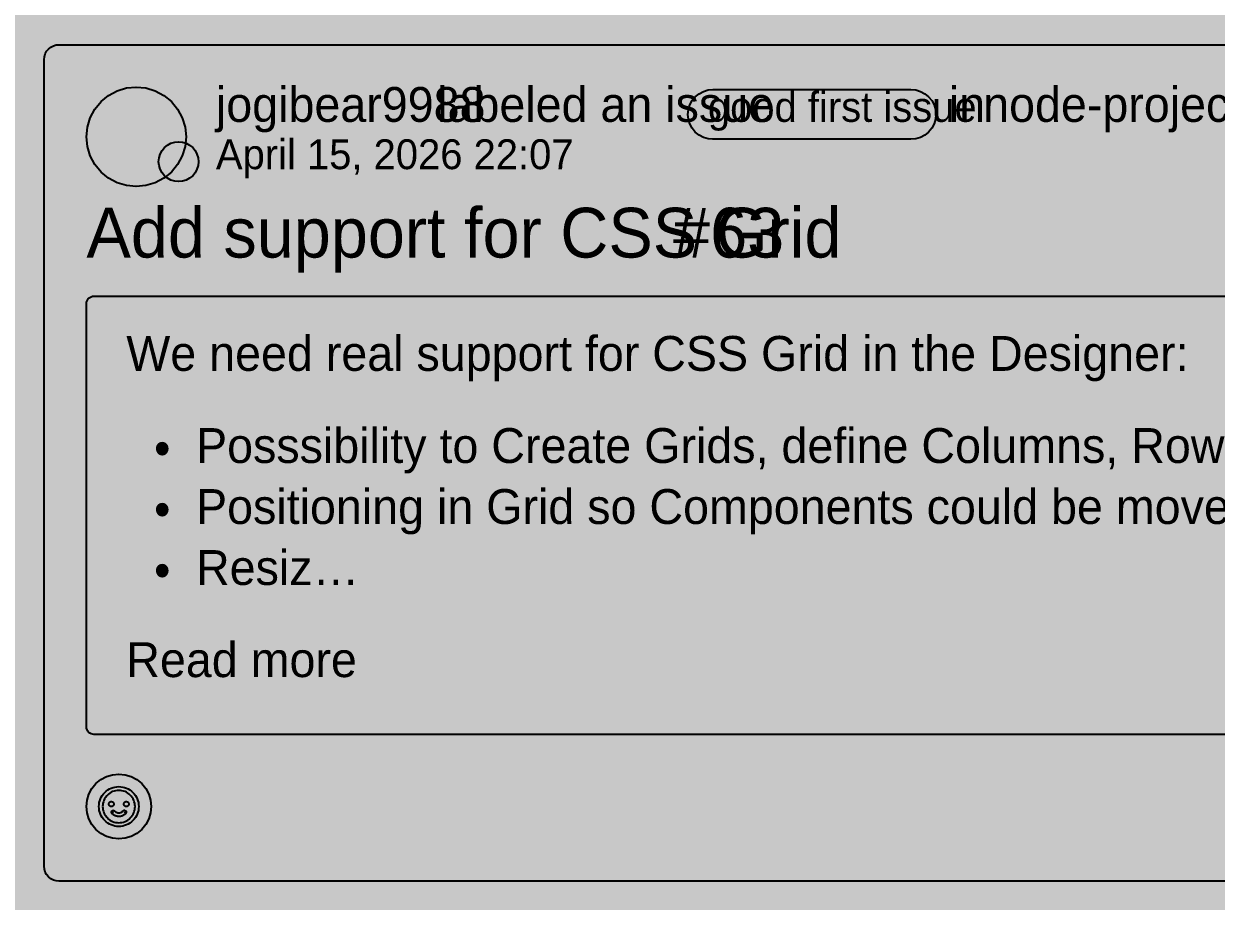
# Model space of a CAD drawing. Extents: x 0 to 2255, y 0 to 8703.
# Drawn here: x 335.9 to 814.7, y 3362.2 to 3714.6 of the extents above; entities that cross this region are included whole.
import ezdxf

# ---------------------------------------------------------------- set-up
doc = ezdxf.new("R2010")
doc.units = 0

msp = doc.modelspace()

# ---------------------------------------------------------------- hatches: boundary and pattern name
at = {"true_color": 0x0d1117}
for points in [[(0, 8703), (1280, 8703), (1280, 0.44), (0, 0.44)], [(0, 8639), (1280, 8639), (1280, 0.44), (0, 0.44)], [(350, 3706.23), (998.03, 3706.23), (998.03, 3706.23), (999.2, 3706.12), (1000.33, 3705.78), (1001.36, 3705.22), (1002.27, 3704.48), (1003.02, 3703.57), (1003.57, 3702.53), (1003.92, 3701.4), (1004.03, 3700.23), (1004.03, 3376.23), (1004.03, 3376.23), (1003.92, 3375.06), (1003.57, 3373.94), (1003.02, 3372.9), (1002.27, 3371.99), (1001.36, 3371.25), (1000.33, 3370.69), (999.2, 3370.35), (998.03, 3370.23), (350, 3370.23), (350, 3370.23), (348.83, 3370.35), (347.7, 3370.69), (346.67, 3371.25), (345.76, 3371.99), (345.01, 3372.9), (344.46, 3373.94), (344.12, 3375.06), (344, 3376.23), (344, 3700.23), (344, 3700.23), (344.12, 3701.4), (344.46, 3702.53), (345.01, 3703.57), (345.76, 3704.48), (346.67, 3705.22), (347.7, 3705.78), (348.83, 3706.12), (350, 3706.23)], [(398, 3667.23), (398, 3667.23), (398, 3667.23), (399.56, 3667.08), (401.06, 3666.63), (402.44, 3665.89), (403.66, 3664.89), (404.65, 3663.68), (405.39, 3662.3), (405.85, 3660.8), (406, 3659.23), (406, 3659.23), (406, 3659.23), (405.85, 3657.67), (405.39, 3656.17), (404.65, 3654.79), (403.66, 3653.58), (402.44, 3652.58), (401.06, 3651.84), (399.56, 3651.39), (398, 3651.23), (398, 3651.23), (398, 3651.23), (396.44, 3651.39), (394.94, 3651.84), (393.56, 3652.58), (392.34, 3653.58), (391.35, 3654.79), (390.61, 3656.17), (390.15, 3657.67), (390, 3659.23), (390, 3659.23), (390, 3659.23), (390.15, 3660.8), (390.61, 3662.3), (391.35, 3663.68), (392.34, 3664.89), (393.56, 3665.89), (394.94, 3666.63), (396.44, 3667.08), (398, 3667.23)]]:
    msp.add_hatch(color=256, dxfattribs=at).paths.add_polyline_path(points, flags=0)
at = {"true_color": 0x010409}
msp.add_hatch(color=256, dxfattribs=at).paths.add_polyline_path([(0, 8639), (1280, 8639), (1280, 0.44), (0, 0.44)], flags=0)
at = {"true_color": 0xffffff}
msp.add_hatch(color=256, dxfattribs=at).paths.add_polyline_path([(381, 3689.23), (381, 3689.23), (381, 3689.23), (384.9, 3688.85), (388.65, 3687.71), (392.11, 3685.86), (395.14, 3683.38), (397.63, 3680.35), (399.48, 3676.89), (400.62, 3673.14), (401, 3669.23), (401, 3669.23), (401, 3669.23), (400.62, 3665.33), (399.48, 3661.58), (397.63, 3658.12), (395.14, 3655.09), (392.11, 3652.6), (388.65, 3650.76), (384.9, 3649.62), (381, 3649.23), (381, 3649.23), (381, 3649.23), (377.1, 3649.62), (373.35, 3650.76), (369.89, 3652.6), (366.86, 3655.09), (364.37, 3658.12), (362.52, 3661.58), (361.38, 3665.33), (361, 3669.23), (361, 3669.23), (361, 3669.23), (361.38, 3673.14), (362.52, 3676.89), (364.37, 3680.35), (366.86, 3683.38), (369.89, 3685.86), (373.35, 3687.71), (377.1, 3688.85), (381, 3689.23)], flags=0)
at = {"true_color": 0x7057ff}
msp.add_hatch(color=256, dxfattribs=at).paths.add_polyline_path([(612.59, 3688.23), (692.16, 3688.23), (692.16, 3688.23), (694.11, 3688.04), (695.98, 3687.47), (697.71, 3686.55), (699.23, 3685.31), (700.47, 3683.79), (701.4, 3682.06), (701.96, 3680.19), (702.16, 3678.23), (702.16, 3678.23), (702.16, 3678.23), (701.96, 3676.28), (701.4, 3674.41), (700.47, 3672.68), (699.23, 3671.16), (697.71, 3669.92), (695.98, 3669), (694.11, 3668.43), (692.16, 3668.23), (612.59, 3668.23), (612.59, 3668.23), (610.64, 3668.43), (608.77, 3669), (607.04, 3669.92), (605.52, 3671.16), (604.28, 3672.68), (603.35, 3674.41), (602.79, 3676.28), (602.59, 3678.23), (602.59, 3678.23), (602.59, 3678.23), (602.79, 3680.19), (603.35, 3682.06), (604.28, 3683.79), (605.52, 3685.31), (607.04, 3686.55), (608.77, 3687.47), (610.64, 3688.04), (612.59, 3688.23)], flags=0)
at = {"true_color": 0x151b23}
for points in [[(364, 3605.23), (984.03, 3605.23), (984.03, 3605.23), (984.62, 3605.18), (985.18, 3605.01), (985.7, 3604.73), (986.15, 3604.36), (986.53, 3603.9), (986.8, 3603.38), (986.97, 3602.82), (987.03, 3602.23), (987.03, 3432.23), (987.03, 3432.23), (986.97, 3431.65), (986.8, 3431.09), (986.53, 3430.57), (986.15, 3430.11), (985.7, 3429.74), (985.18, 3429.46), (984.62, 3429.29), (984.03, 3429.23), (364, 3429.23), (364, 3429.23), (363.41, 3429.29), (362.85, 3429.46), (362.33, 3429.74), (361.88, 3430.11), (361.51, 3430.57), (361.23, 3431.09), (361.06, 3431.65), (361, 3432.23), (361, 3602.23), (361, 3602.23), (361.06, 3602.82), (361.23, 3603.38), (361.51, 3603.9), (361.88, 3604.36), (362.33, 3604.73), (362.85, 3605.01), (363.41, 3605.18), (364, 3605.23)], [(374, 3413.23), (374, 3413.23), (374, 3413.23), (376.54, 3412.98), (378.97, 3412.24), (381.22, 3411.04), (383.19, 3409.43), (384.81, 3407.46), (386.01, 3405.21), (386.75, 3402.77), (387, 3400.23), (387, 3400.23), (387, 3400.23), (386.75, 3397.7), (386.01, 3395.26), (384.81, 3393.01), (383.19, 3391.04), (381.22, 3389.43), (378.97, 3388.22), (376.54, 3387.48), (374, 3387.23), (374, 3387.23), (374, 3387.23), (371.46, 3387.48), (369.03, 3388.22), (366.78, 3389.43), (364.81, 3391.04), (363.19, 3393.01), (361.99, 3395.26), (361.25, 3397.7), (361, 3400.23), (361, 3400.23), (361, 3400.23), (361.25, 3402.77), (361.99, 3405.21), (363.19, 3407.46), (364.81, 3409.43), (366.78, 3411.04), (369.03, 3412.24), (371.46, 3412.98), (374, 3413.23)]]:
    msp.add_hatch(color=256, dxfattribs=at).paths.add_polyline_path(points, flags=0)
at = {"true_color": 0x9198a1}
h = msp.add_hatch(color=256, dxfattribs=at)
h.paths.add_polyline_path([(374, 3408.23), (374.78, 3408.2), (375.56, 3408.08), (376.32, 3407.89), (377.06, 3407.63), (377.77, 3407.29), (378.44, 3406.89), (379.08, 3406.42), (379.66, 3405.89), (380.18, 3405.31), (380.65, 3404.68), (381.06, 3404.01), (381.39, 3403.3), (381.66, 3402.56), (381.85, 3401.8), (381.96, 3401.02), (382, 3400.23), (381.96, 3399.45), (381.85, 3398.67), (381.66, 3397.91), (381.39, 3397.17), (381.06, 3396.46), (380.65, 3395.79), (380.18, 3395.16), (379.66, 3394.58), (379.08, 3394.05), (378.44, 3393.58), (377.77, 3393.18), (377.06, 3392.84), (376.32, 3392.58), (375.56, 3392.39), (374.78, 3392.27), (374, 3392.23), (373.22, 3392.27), (372.44, 3392.39), (371.68, 3392.58), (370.94, 3392.84), (370.23, 3393.18), (369.56, 3393.58), (368.92, 3394.05), (368.34, 3394.58), (367.82, 3395.16), (367.35, 3395.79), (366.94, 3396.46), (366.61, 3397.17), (366.34, 3397.91), (366.15, 3398.67), (366.04, 3399.45), (366, 3400.23), (366.04, 3401.02), (366.15, 3401.8), (366.34, 3402.56), (366.61, 3403.3), (366.94, 3404.01), (367.35, 3404.68), (367.82, 3405.31), (368.34, 3405.89), (368.92, 3406.42), (369.56, 3406.89), (370.23, 3407.29), (370.94, 3407.63), (371.68, 3407.89), (372.44, 3408.08), (373.22, 3408.2), (374, 3408.23)], flags=0)
h.paths.add_polyline_path([(367.5, 3400.23), (367.53, 3399.6), (367.62, 3398.97), (367.78, 3398.35), (367.99, 3397.75), (368.27, 3397.17), (368.59, 3396.62), (368.98, 3396.11), (369.4, 3395.64), (369.88, 3395.21), (370.39, 3394.83), (370.94, 3394.5), (371.51, 3394.23), (372.11, 3394.01), (372.73, 3393.86), (373.36, 3393.77), (374, 3393.73), (374.64, 3393.77), (375.27, 3393.86), (375.89, 3394.01), (376.49, 3394.23), (377.06, 3394.5), (377.61, 3394.83), (378.12, 3395.21), (378.6, 3395.64), (379.02, 3396.11), (379.41, 3396.62), (379.73, 3397.17), (380.01, 3397.75), (380.22, 3398.35), (380.38, 3398.97), (380.47, 3399.6), (380.5, 3400.23), (380.47, 3400.87), (380.38, 3401.5), (380.22, 3402.12), (380.01, 3402.72), (379.73, 3403.3), (379.41, 3403.85), (379.02, 3404.36), (378.6, 3404.83), (378.12, 3405.26), (377.61, 3405.64), (377.06, 3405.97), (376.49, 3406.24), (375.89, 3406.46), (375.27, 3406.61), (374.64, 3406.7), (374, 3406.73), (373.36, 3406.7), (372.73, 3406.61), (372.11, 3406.46), (371.51, 3406.24), (370.94, 3405.97), (370.39, 3405.64), (369.88, 3405.26), (369.4, 3404.83), (368.98, 3404.36), (368.59, 3403.85), (368.27, 3403.3), (367.99, 3402.72), (367.78, 3402.12), (367.62, 3401.5), (367.53, 3400.87), (367.5, 3400.23)], flags=0)
h.paths.add_polyline_path([(371.32, 3398.6), (371.55, 3398.71), (371.81, 3398.73), (372.05, 3398.67), (372.27, 3398.53), (372.44, 3398.34), (372.63, 3398.17), (372.84, 3398.02), (373.08, 3397.91), (373.32, 3397.83), (373.57, 3397.77), (373.82, 3397.74), (374.08, 3397.74), (374.34, 3397.76), (374.59, 3397.8), (374.84, 3397.88), (375.07, 3397.98), (375.29, 3398.11), (375.49, 3398.27), (375.67, 3398.46), (375.86, 3398.63), (376.1, 3398.72), (376.35, 3398.73), (376.6, 3398.65), (376.8, 3398.5), (376.94, 3398.29), (377, 3398.04), (376.97, 3397.78), (376.86, 3397.55), (376.73, 3397.39), (376.56, 3397.21), (376.36, 3397.04), (376.16, 3396.88), (375.94, 3396.75), (375.71, 3396.62), (375.48, 3396.52), (375.24, 3396.43), (374.99, 3396.36), (374.74, 3396.3), (374.49, 3396.26), (374.23, 3396.24), (373.97, 3396.23), (373.72, 3396.24), (373.46, 3396.27), (373.21, 3396.31), (372.96, 3396.37), (372.71, 3396.45), (372.47, 3396.54), (372.24, 3396.65), (372.01, 3396.77), (371.8, 3396.92), (371.6, 3397.07), (371.41, 3397.25), (371.23, 3397.44), (371.22, 3397.61), (371.43, 3397.76), (371.64, 3397.91), (371.65, 3397.91), (371.43, 3397.76), (371.22, 3397.62), (371.06, 3397.68), (371, 3397.93), (371.03, 3398.19), (371.14, 3398.42), (371.32, 3398.6)], flags=0)
h.paths.add_polyline_path([(378, 3401.23), (378, 3401.14), (377.98, 3401.04), (377.96, 3400.94), (377.92, 3400.85), (377.88, 3400.76), (377.83, 3400.68), (377.77, 3400.6), (377.71, 3400.53), (377.63, 3400.46), (377.56, 3400.4), (377.47, 3400.35), (377.38, 3400.31), (377.29, 3400.28), (377.2, 3400.25), (377.1, 3400.24), (377, 3400.23), (376.9, 3400.24), (376.8, 3400.25), (376.71, 3400.28), (376.62, 3400.31), (376.53, 3400.35), (376.44, 3400.4), (376.37, 3400.46), (376.29, 3400.53), (376.23, 3400.6), (376.17, 3400.68), (376.12, 3400.76), (376.08, 3400.85), (376.04, 3400.94), (376.02, 3401.04), (376, 3401.14), (376, 3401.23), (376, 3401.33), (376.02, 3401.43), (376.04, 3401.52), (376.08, 3401.62), (376.12, 3401.71), (376.17, 3401.79), (376.23, 3401.87), (376.29, 3401.94), (376.37, 3402.01), (376.44, 3402.07), (376.53, 3402.12), (376.62, 3402.16), (376.71, 3402.19), (376.8, 3402.22), (376.9, 3402.23), (377, 3402.23), (377.1, 3402.23), (377.2, 3402.22), (377.29, 3402.19), (377.38, 3402.16), (377.47, 3402.12), (377.56, 3402.07), (377.63, 3402.01), (377.71, 3401.94), (377.77, 3401.87), (377.83, 3401.79), (377.88, 3401.71), (377.92, 3401.62), (377.96, 3401.52), (377.98, 3401.43), (378, 3401.33), (378, 3401.23)], flags=0)
h.paths.add_polyline_path([(371, 3400.23), (370.9, 3400.24), (370.8, 3400.25), (370.71, 3400.28), (370.62, 3400.31), (370.53, 3400.35), (370.44, 3400.4), (370.37, 3400.46), (370.29, 3400.53), (370.23, 3400.6), (370.17, 3400.68), (370.12, 3400.76), (370.08, 3400.85), (370.04, 3400.94), (370.02, 3401.04), (370, 3401.14), (370, 3401.23), (370, 3401.33), (370.02, 3401.43), (370.04, 3401.52), (370.08, 3401.62), (370.12, 3401.71), (370.17, 3401.79), (370.23, 3401.87), (370.29, 3401.94), (370.37, 3402.01), (370.44, 3402.07), (370.53, 3402.12), (370.62, 3402.16), (370.71, 3402.19), (370.8, 3402.22), (370.9, 3402.23), (371, 3402.23), (371.1, 3402.23), (371.2, 3402.22), (371.29, 3402.19), (371.38, 3402.16), (371.47, 3402.12), (371.56, 3402.07), (371.63, 3402.01), (371.71, 3401.94), (371.77, 3401.87), (371.83, 3401.79), (371.88, 3401.71), (371.92, 3401.62), (371.96, 3401.52), (371.98, 3401.43), (372, 3401.33), (372, 3401.23), (372, 3401.14), (371.98, 3401.04), (371.96, 3400.94), (371.92, 3400.85), (371.88, 3400.76), (371.83, 3400.68), (371.77, 3400.6), (371.71, 3400.53), (371.63, 3400.46), (371.56, 3400.4), (371.47, 3400.35), (371.38, 3400.31), (371.29, 3400.28), (371.2, 3400.25), (371.1, 3400.24), (371, 3400.23)], flags=0)
h.paths.add_polyline_path([(376.25, 3397.98), (376.27, 3397.97), (376.29, 3397.96), (376.31, 3397.95), (376.32, 3397.93), (376.34, 3397.92), (376.36, 3397.91), (376.38, 3397.89), (376.4, 3397.88), (376.42, 3397.87), (376.44, 3397.85), (376.45, 3397.84), (376.47, 3397.83), (376.49, 3397.82), (376.51, 3397.8), (376.53, 3397.79), (376.55, 3397.78), (376.56, 3397.76), (376.58, 3397.75), (376.6, 3397.74), (376.62, 3397.72), (376.64, 3397.71), (376.66, 3397.7), (376.68, 3397.69), (376.69, 3397.67), (376.71, 3397.66), (376.73, 3397.65), (376.75, 3397.63), (376.77, 3397.62), (376.79, 3397.61), (376.81, 3397.59), (376.82, 3397.58), (376.84, 3397.57), (376.82, 3397.58), (376.81, 3397.59), (376.79, 3397.61), (376.77, 3397.62), (376.75, 3397.63), (376.73, 3397.65), (376.71, 3397.66), (376.69, 3397.67), (376.68, 3397.69), (376.66, 3397.7), (376.64, 3397.71), (376.62, 3397.72), (376.6, 3397.74), (376.58, 3397.75), (376.56, 3397.76), (376.55, 3397.78), (376.53, 3397.79), (376.51, 3397.8), (376.49, 3397.82), (376.47, 3397.83), (376.45, 3397.84), (376.44, 3397.85), (376.42, 3397.87), (376.4, 3397.88), (376.38, 3397.89), (376.36, 3397.91), (376.34, 3397.92), (376.32, 3397.93), (376.31, 3397.95), (376.29, 3397.96), (376.27, 3397.97), (376.25, 3397.98)], flags=0)

# ---------------------------------------------------------------- linework, layer by layer
at = {"true_color": 0x3d444d}
msp.add_lwpolyline([(998.03, 3370.23), (350, 3370.23), (350, 3370.23), (348.83, 3370.35), (347.7, 3370.69), (346.67, 3371.25), (345.76, 3371.99), (345.01, 3372.9), (344.46, 3373.94), (344.12, 3375.06), (344, 3376.23), (344, 3700.23), (344, 3700.23), (344.12, 3701.4), (344.46, 3702.53), (345.01, 3703.57), (345.76, 3704.48), (346.67, 3705.22), (347.7, 3705.78), (348.83, 3706.12), (350, 3706.23), (350, 3706.23), (998.03, 3706.23)], dxfattribs=at)
at = {"true_color": 0x010409}
msp.add_lwpolyline([(381, 3689.23), (381, 3689.23), (381, 3689.23), (384.9, 3688.85), (388.65, 3687.71), (392.11, 3685.86), (395.14, 3683.38), (397.63, 3680.35), (399.48, 3676.89), (400.62, 3673.14), (401, 3669.23), (401, 3669.23), (401, 3669.23), (400.62, 3665.33), (399.48, 3661.58), (397.63, 3658.12), (395.14, 3655.09), (392.11, 3652.6), (388.65, 3650.76), (384.9, 3649.62), (381, 3649.23), (381, 3649.23), (381, 3649.23), (377.1, 3649.62), (373.35, 3650.76), (369.89, 3652.6), (366.86, 3655.09), (364.37, 3658.12), (362.52, 3661.58), (361.38, 3665.33), (361, 3669.23), (361, 3669.23), (361, 3669.23), (361.38, 3673.14), (362.52, 3676.89), (364.37, 3680.35), (366.86, 3683.38), (369.89, 3685.86), (373.35, 3687.71), (377.1, 3688.85), (381, 3689.23)], close=True, dxfattribs=at)
at = {"true_color": 0xc1b8ff}
msp.add_lwpolyline([(612.59, 3688.23), (692.16, 3688.23), (692.16, 3688.23), (694.11, 3688.04), (695.98, 3687.47), (697.71, 3686.55), (699.23, 3685.31), (700.47, 3683.79), (701.4, 3682.06), (701.96, 3680.19), (702.16, 3678.23), (702.16, 3678.23), (702.16, 3678.23), (701.96, 3676.28), (701.4, 3674.41), (700.47, 3672.68), (699.23, 3671.16), (697.71, 3669.92), (695.98, 3669), (694.11, 3668.43), (692.16, 3668.23), (612.59, 3668.23), (612.59, 3668.23), (610.64, 3668.43), (608.77, 3669), (607.04, 3669.92), (605.52, 3671.16), (604.28, 3672.68), (603.35, 3674.41), (602.79, 3676.28), (602.59, 3678.23), (602.59, 3678.23), (602.59, 3678.23), (602.79, 3680.19), (603.35, 3682.06), (604.28, 3683.79), (605.52, 3685.31), (607.04, 3686.55), (608.77, 3687.47), (610.64, 3688.04), (612.59, 3688.23)], close=True, dxfattribs=at)
at = {"true_color": 0x0d1117}
msp.add_lwpolyline([(398, 3667.23), (398, 3667.23), (398, 3667.23), (399.56, 3667.08), (401.06, 3666.63), (402.44, 3665.89), (403.66, 3664.89), (404.65, 3663.68), (405.39, 3662.3), (405.85, 3660.8), (406, 3659.23), (406, 3659.23), (406, 3659.23), (405.85, 3657.67), (405.39, 3656.17), (404.65, 3654.79), (403.66, 3653.58), (402.44, 3652.58), (401.06, 3651.84), (399.56, 3651.39), (398, 3651.23), (398, 3651.23), (398, 3651.23), (396.44, 3651.39), (394.94, 3651.84), (393.56, 3652.58), (392.34, 3653.58), (391.35, 3654.79), (390.61, 3656.17), (390.15, 3657.67), (390, 3659.23), (390, 3659.23), (390, 3659.23), (390.15, 3660.8), (390.61, 3662.3), (391.35, 3663.68), (392.34, 3664.89), (393.56, 3665.89), (394.94, 3666.63), (396.44, 3667.08), (398, 3667.23)], close=True, dxfattribs=at)
at = {"true_color": 0x151b23}
msp.add_lwpolyline([(984.03, 3429.23), (364, 3429.23), (364, 3429.23), (363.41, 3429.29), (362.85, 3429.46), (362.33, 3429.74), (361.88, 3430.11), (361.51, 3430.57), (361.23, 3431.09), (361.06, 3431.65), (361, 3432.23), (361, 3602.23), (361, 3602.23), (361.06, 3602.82), (361.23, 3603.38), (361.51, 3603.9), (361.88, 3604.36), (362.33, 3604.73), (362.85, 3605.01), (363.41, 3605.18), (364, 3605.23), (364, 3605.23), (984.03, 3605.23)], dxfattribs=at)
at = {"true_color": 0x3d444d}
msp.add_lwpolyline([(374, 3413.23), (374, 3413.23), (374, 3413.23), (376.54, 3412.98), (378.97, 3412.24), (381.22, 3411.04), (383.19, 3409.43), (384.81, 3407.46), (386.01, 3405.21), (386.75, 3402.77), (387, 3400.23), (387, 3400.23), (387, 3400.23), (386.75, 3397.7), (386.01, 3395.26), (384.81, 3393.01), (383.19, 3391.04), (381.22, 3389.43), (378.97, 3388.22), (376.54, 3387.48), (374, 3387.23), (374, 3387.23), (374, 3387.23), (371.46, 3387.48), (369.03, 3388.22), (366.78, 3389.43), (364.81, 3391.04), (363.19, 3393.01), (361.99, 3395.26), (361.25, 3397.7), (361, 3400.23), (361, 3400.23), (361, 3400.23), (361.25, 3402.77), (361.99, 3405.21), (363.19, 3407.46), (364.81, 3409.43), (366.78, 3411.04), (369.03, 3412.24), (371.46, 3412.98), (374, 3413.23)], close=True, dxfattribs=at)
at = {"true_color": 0x9198a1}
for points in [[(374, 3408.23), (374.78, 3408.2), (375.56, 3408.08), (376.32, 3407.89), (377.06, 3407.63), (377.77, 3407.29), (378.44, 3406.89), (379.08, 3406.42), (379.66, 3405.89), (380.18, 3405.31), (380.65, 3404.68), (381.06, 3404.01), (381.39, 3403.3), (381.66, 3402.56), (381.85, 3401.8), (381.96, 3401.02), (382, 3400.23), (381.96, 3399.45), (381.85, 3398.67), (381.66, 3397.91), (381.39, 3397.17), (381.06, 3396.46), (380.65, 3395.79), (380.18, 3395.16), (379.66, 3394.58), (379.08, 3394.05), (378.44, 3393.58), (377.77, 3393.18), (377.06, 3392.84), (376.32, 3392.58), (375.56, 3392.39), (374.78, 3392.27), (374, 3392.23), (373.22, 3392.27), (372.44, 3392.39), (371.68, 3392.58), (370.94, 3392.84), (370.23, 3393.18), (369.56, 3393.58), (368.92, 3394.05), (368.34, 3394.58), (367.82, 3395.16), (367.35, 3395.79), (366.94, 3396.46), (366.61, 3397.17), (366.34, 3397.91), (366.15, 3398.67), (366.04, 3399.45), (366, 3400.23), (366.04, 3401.02), (366.15, 3401.8), (366.34, 3402.56), (366.61, 3403.3), (366.94, 3404.01), (367.35, 3404.68), (367.82, 3405.31), (368.34, 3405.89), (368.92, 3406.42), (369.56, 3406.89), (370.23, 3407.29), (370.94, 3407.63), (371.68, 3407.89), (372.44, 3408.08), (373.22, 3408.2), (374, 3408.23)], [(367.5, 3400.23), (367.53, 3399.6), (367.62, 3398.97), (367.78, 3398.35), (367.99, 3397.75), (368.27, 3397.17), (368.59, 3396.62), (368.98, 3396.11), (369.4, 3395.64), (369.88, 3395.21), (370.39, 3394.83), (370.94, 3394.5), (371.51, 3394.23), (372.11, 3394.01), (372.73, 3393.86), (373.36, 3393.77), (374, 3393.73), (374.64, 3393.77), (375.27, 3393.86), (375.89, 3394.01), (376.49, 3394.23), (377.06, 3394.5), (377.61, 3394.83), (378.12, 3395.21), (378.6, 3395.64), (379.02, 3396.11), (379.41, 3396.62), (379.73, 3397.17), (380.01, 3397.75), (380.22, 3398.35), (380.38, 3398.97), (380.47, 3399.6), (380.5, 3400.23), (380.47, 3400.87), (380.38, 3401.5), (380.22, 3402.12), (380.01, 3402.72), (379.73, 3403.3), (379.41, 3403.85), (379.02, 3404.36), (378.6, 3404.83), (378.12, 3405.26), (377.61, 3405.64), (377.06, 3405.97), (376.49, 3406.24), (375.89, 3406.46), (375.27, 3406.61), (374.64, 3406.7), (374, 3406.73), (373.36, 3406.7), (372.73, 3406.61), (372.11, 3406.46), (371.51, 3406.24), (370.94, 3405.97), (370.39, 3405.64), (369.88, 3405.26), (369.4, 3404.83), (368.98, 3404.36), (368.59, 3403.85), (368.27, 3403.3), (367.99, 3402.72), (367.78, 3402.12), (367.62, 3401.5), (367.53, 3400.87), (367.5, 3400.23)], [(371, 3400.23), (370.9, 3400.24), (370.8, 3400.25), (370.71, 3400.28), (370.62, 3400.31), (370.53, 3400.35), (370.44, 3400.4), (370.37, 3400.46), (370.29, 3400.53), (370.23, 3400.6), (370.17, 3400.68), (370.12, 3400.76), (370.08, 3400.85), (370.04, 3400.94), (370.02, 3401.04), (370, 3401.14), (370, 3401.23), (370, 3401.33), (370.02, 3401.43), (370.04, 3401.52), (370.08, 3401.62), (370.12, 3401.71), (370.17, 3401.79), (370.23, 3401.87), (370.29, 3401.94), (370.37, 3402.01), (370.44, 3402.07), (370.53, 3402.12), (370.62, 3402.16), (370.71, 3402.19), (370.8, 3402.22), (370.9, 3402.23), (371, 3402.23), (371.1, 3402.23), (371.2, 3402.22), (371.29, 3402.19), (371.38, 3402.16), (371.47, 3402.12), (371.56, 3402.07), (371.63, 3402.01), (371.71, 3401.94), (371.77, 3401.87), (371.83, 3401.79), (371.88, 3401.71), (371.92, 3401.62), (371.96, 3401.52), (371.98, 3401.43), (372, 3401.33), (372, 3401.23), (372, 3401.14), (371.98, 3401.04), (371.96, 3400.94), (371.92, 3400.85), (371.88, 3400.76), (371.83, 3400.68), (371.77, 3400.6), (371.71, 3400.53), (371.63, 3400.46), (371.56, 3400.4), (371.47, 3400.35), (371.38, 3400.31), (371.29, 3400.28), (371.2, 3400.25), (371.1, 3400.24), (371, 3400.23)], [(378, 3401.23), (378, 3401.14), (377.98, 3401.04), (377.96, 3400.94), (377.92, 3400.85), (377.88, 3400.76), (377.83, 3400.68), (377.77, 3400.6), (377.71, 3400.53), (377.63, 3400.46), (377.56, 3400.4), (377.47, 3400.35), (377.38, 3400.31), (377.29, 3400.28), (377.2, 3400.25), (377.1, 3400.24), (377, 3400.23), (376.9, 3400.24), (376.8, 3400.25), (376.71, 3400.28), (376.62, 3400.31), (376.53, 3400.35), (376.44, 3400.4), (376.37, 3400.46), (376.29, 3400.53), (376.23, 3400.6), (376.17, 3400.68), (376.12, 3400.76), (376.08, 3400.85), (376.04, 3400.94), (376.02, 3401.04), (376, 3401.14), (376, 3401.23), (376, 3401.33), (376.02, 3401.43), (376.04, 3401.52), (376.08, 3401.62), (376.12, 3401.71), (376.17, 3401.79), (376.23, 3401.87), (376.29, 3401.94), (376.37, 3402.01), (376.44, 3402.07), (376.53, 3402.12), (376.62, 3402.16), (376.71, 3402.19), (376.8, 3402.22), (376.9, 3402.23), (377, 3402.23), (377.1, 3402.23), (377.2, 3402.22), (377.29, 3402.19), (377.38, 3402.16), (377.47, 3402.12), (377.56, 3402.07), (377.63, 3402.01), (377.71, 3401.94), (377.77, 3401.87), (377.83, 3401.79), (377.88, 3401.71), (377.92, 3401.62), (377.96, 3401.52), (377.98, 3401.43), (378, 3401.33), (378, 3401.23)], [(371.32, 3398.6), (371.55, 3398.71), (371.81, 3398.73), (372.05, 3398.67), (372.27, 3398.53), (372.44, 3398.34), (372.63, 3398.17), (372.84, 3398.02), (373.08, 3397.91), (373.32, 3397.83), (373.57, 3397.77), (373.82, 3397.74), (374.08, 3397.74), (374.34, 3397.76), (374.59, 3397.8), (374.84, 3397.88), (375.07, 3397.98), (375.29, 3398.11), (375.49, 3398.27), (375.67, 3398.46), (375.86, 3398.63), (376.1, 3398.72), (376.35, 3398.73), (376.6, 3398.65), (376.8, 3398.5), (376.94, 3398.29), (377, 3398.04), (376.97, 3397.78), (376.86, 3397.55), (376.73, 3397.39), (376.56, 3397.21), (376.36, 3397.04), (376.16, 3396.88), (375.94, 3396.75), (375.71, 3396.62), (375.48, 3396.52), (375.24, 3396.43), (374.99, 3396.36), (374.74, 3396.3), (374.49, 3396.26), (374.23, 3396.24), (373.97, 3396.23), (373.72, 3396.24), (373.46, 3396.27), (373.21, 3396.31), (372.96, 3396.37), (372.71, 3396.45), (372.47, 3396.54), (372.24, 3396.65), (372.01, 3396.77), (371.8, 3396.92), (371.6, 3397.07), (371.41, 3397.25), (371.23, 3397.44), (371.22, 3397.61), (371.43, 3397.76), (371.64, 3397.91), (371.65, 3397.91), (371.43, 3397.76), (371.22, 3397.62), (371.06, 3397.68), (371, 3397.93), (371.03, 3398.19), (371.14, 3398.42), (371.32, 3398.6)], [(376.25, 3397.98), (376.27, 3397.97), (376.29, 3397.96), (376.31, 3397.95), (376.32, 3397.93), (376.34, 3397.92), (376.36, 3397.91), (376.38, 3397.89), (376.4, 3397.88), (376.42, 3397.87), (376.44, 3397.85), (376.45, 3397.84), (376.47, 3397.83), (376.49, 3397.82), (376.51, 3397.8), (376.53, 3397.79), (376.55, 3397.78), (376.56, 3397.76), (376.58, 3397.75), (376.6, 3397.74), (376.62, 3397.72), (376.64, 3397.71), (376.66, 3397.7), (376.68, 3397.69), (376.69, 3397.67), (376.71, 3397.66), (376.73, 3397.65), (376.75, 3397.63), (376.77, 3397.62), (376.79, 3397.61), (376.81, 3397.59), (376.82, 3397.58), (376.84, 3397.57), (376.82, 3397.58), (376.81, 3397.59), (376.79, 3397.61), (376.77, 3397.62), (376.75, 3397.63), (376.73, 3397.65), (376.71, 3397.66), (376.69, 3397.67), (376.68, 3397.69), (376.66, 3397.7), (376.64, 3397.71), (376.62, 3397.72), (376.6, 3397.74), (376.58, 3397.75), (376.56, 3397.76), (376.55, 3397.78), (376.53, 3397.79), (376.51, 3397.8), (376.49, 3397.82), (376.47, 3397.83), (376.45, 3397.84), (376.44, 3397.85), (376.42, 3397.87), (376.4, 3397.88), (376.38, 3397.89), (376.36, 3397.91), (376.34, 3397.92), (376.32, 3397.93), (376.31, 3397.95), (376.29, 3397.96), (376.27, 3397.97), (376.25, 3397.98)]]:
    msp.add_lwpolyline(points, close=True, dxfattribs=at)

# ---------------------------------------------------------------- texts
at = {"true_color": 0xf0f6fc}
for s, height, p in [('jogibear9988', 14, (413, 3675.23)), ('node-projects/web-component-designer', 14, (721.14, 3675.23)), ('Add support for CSS Grid ', 20, (361, 3620.73)), ('We need real support for CSS Grid in the Designer:', 14, (377, 3575.23)), ('Posssibility to Create Grids, define Columns, Rows, Areas, ...', 14, (405, 3538.23)), ('•', 14, (388.16, 3537.23)), ('Positioning in Grid so Components could be moved in Grid', 14, (405, 3513.73)), ('•', 14, (388.16, 3512.73)), ('Resiz…', 14, (405, 3489.23)), ('•', 14, (388.16, 3488.23)), ('Read more', 14, (377, 3452.23))]:
    msp.add_text(s, height=height, dxfattribs=at).set_placement(p)
at = {"true_color": 0x9198a1}
for s, height, p in [(' labeled an issue', 14, (496.66, 3675.23)), (' in ', 14, (702.16, 3675.23)), ('April 15, 2026 22:07', 12, (413, 3656.23)), ('#63', 20, (596.62, 3620.73))]:
    msp.add_text(s, height=height, dxfattribs=at).set_placement(p)
at = {"true_color": 0xc1b8ff}
msp.add_text('good first issue', height=12, dxfattribs=at).set_placement((610.59, 3675.23))

doc.saveas('drawing.dxf')
